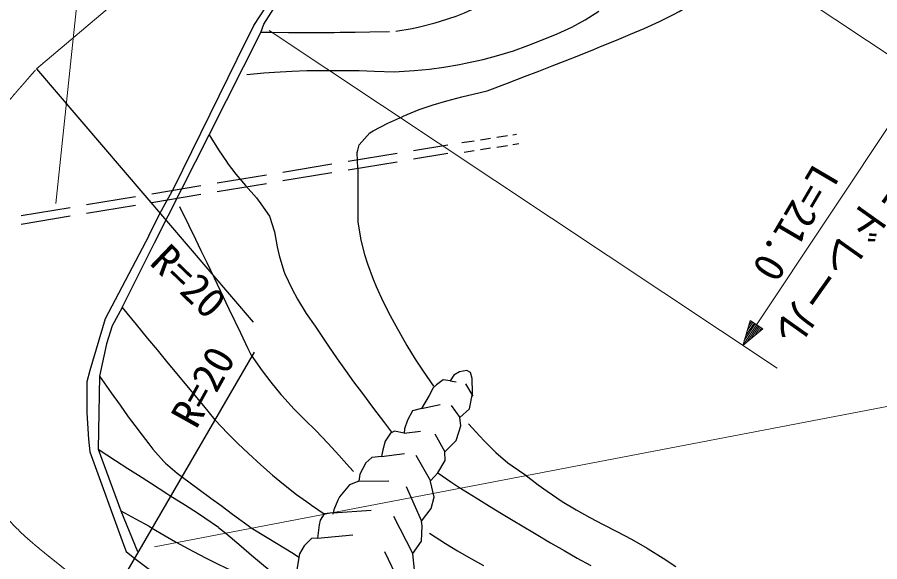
# Model space of a CAD drawing. Units: millimetres, scale not verified. Extents: x 40000 to 680000, y 20000 to 380000.
# Drawn here: x 478206 to 530250, y 277486 to 310352 of the extents above; entities that cross this region are included whole.
import ezdxf
from ezdxf.enums import TextEntityAlignment as Align

# ---------------------------------------------------------------- set-up
doc = ezdxf.new("R2010")
doc.units = ezdxf.units.MM
doc.header["$LTSCALE"] = 1000
doc.linetypes.add('CHAIN', pattern=[18.5, 12, -1.5, 3.5, -1.5])
for name, color, linetype, lineweight in [('M-BGD', 7, 'Continuous', 25), ('M-BMK', 2, 'CHAIN', 13), ('M-BMK-SRVR', 3, 'Continuous', 25), ('M-STR-HTXT', 7, 'Continuous', 13)]:
    doc.layers.add(name, color=color, linetype=linetype, lineweight=lineweight)
doc.styles.add('ＭＳ ゴシック', font='')
doc.styles.get('ＭＳ ゴシック').set_extended_font_data('MS Gothic')

msp = doc.modelspace()

# ---------------------------------------------------------------- linework, layer by layer
at = {"layer": 'M-BGD'}
for p, q in [((492490, 309852), (496893, 316710)), ((493083, 309937), (495115, 313154)), ((491474, 307820), (492490, 309852)), ((492913, 309429), (493083, 309937)), ((489781, 303248), (492913, 309429)), ((487664, 300031), (491474, 307820)), ((486479, 296729), (489781, 303248)), ((505031, 302784), (505772, 302898)), ((506162, 302958), (506771, 303051)), ((507141, 303108), (507780, 303206)), ((508110, 303256), (508335, 303291)), ((502115, 302315), (504198, 302661)), ((506162, 302368), (506771, 302461)), ((507141, 302518), (507780, 302616)), ((508110, 302667), (508473, 302722)), ((498169, 301660), (501129, 302152)), ((502115, 301799), (504198, 302144)), ((505168, 302216), (505772, 302308)), ((494223, 301006), (497183, 301497)), ((498169, 301144), (501129, 301635)), ((490277, 300351), (493237, 300842)), ((494223, 300489), (497183, 300980)), ((490277, 299834), (493237, 300325)), ((486331, 299696), (489291, 300187)), ((486817, 298507), (487664, 300031)), ((482385, 299041), (485345, 299532)), ((486331, 299179), (489291, 299670)), ((478439, 298386), (481399, 298877)), ((482385, 298524), (485345, 299016)), ((478439, 297870), (481399, 298361)), ((486140, 297152), (486817, 298507)), ((486140, 297152), (483515, 292157)), ((484531, 292834), (486479, 296729)), ((484531, 292834), (483939, 291733)), ((483515, 292157), (482584, 289024)), ((483939, 291733), (483600, 290633)), ((483600, 290633), (483177, 288685)), ((482584, 289024), (482415, 288347)), ((482415, 288347), (482415, 286484)), ((483177, 288685), (483092, 284283)), ((504330, 288416), (504686, 288349)), ((505256, 288235), (505703, 287476)), ((502600, 286732), (503732, 286971)), ((504390, 286910), (504907, 286190)), ((482415, 286484), (482499, 284875)), ((501558, 285242), (502541, 285367)), ((503412, 285214), (504005, 284113)), ((503412, 285214), (504005, 284113)), ((482499, 284875), (482584, 284113)), ((483092, 284283), (484447, 280557)), ((482584, 284113), (484616, 278525)), ((500178, 283845), (501567, 284022)), ((502260, 283912), (503135, 282368)), ((498814, 282348), (500630, 282366)), ((501677, 282025), (502593, 279932)), ((484447, 280557), (485463, 278102)), ((497239, 280433), (499555, 280607)), ((502072, 277985), (500931, 280215)), ((496314, 278914), (498464, 279106)), ((484616, 278525), (484785, 278102)), ((484785, 278102), (485293, 277679)), ((501422, 275924), (500389, 278077)), ((485293, 277679), (486987, 276409))]:
    msp.add_line(p, q, dxfattribs=at)
for points in [[(501041, 309513), (502034, 309672), (502481, 309767), (503429, 310008), (503751, 310106), (504683, 310413), (505190, 310614), (506082, 311016), (506460, 311207), (507362, 311678), (508179, 312147), (508577, 312392), (509432, 312947), (510190, 313500), (510609, 313831), (511362, 314474), (511963, 315017), (512738, 315722), (513379, 316331), (513979, 316927), (514631, 317592), (515427, 318410), (515815, 318808)], [(506559, 305913), (507789, 306380), (508811, 306768), (509689, 307103), (510487, 307410), (511268, 307716), (512097, 308048), (513038, 308432), (513403, 308582), (514358, 308975), (515212, 309331), (516027, 309683), (516954, 310094), (517805, 310515), (518144, 310699), (518986, 311193), (519329, 311461), (520041, 312132), (520345, 312477), (520853, 313154), (521313, 313974), (521446, 314255)], [(500958, 307064), (502148, 307140), (503085, 307224), (503941, 307338), (504886, 307504), (505262, 307576), (506326, 307806), (507267, 308055), (508144, 308332), (509016, 308647), (509941, 309008), (510778, 309344), (511680, 309759), (512471, 310191), (513306, 310715)], [(500659, 309465), (499472, 309444), (498596, 309431), (497692, 309423), (497331, 309420), (496308, 309414), (495454, 309414), (494576, 309417), (493481, 309425), (492913, 309429)], [(492067, 306889), (493089, 306994), (493723, 307044), (494766, 307106), (495689, 307131), (496685, 307140), (496977, 307143), (497991, 307146), (498842, 307134), (499763, 307107), (500958, 307064)], [(498755, 301216), (498722, 302188), (498749, 302327), (498840, 302655), (499479, 303370), (499687, 303502), (500568, 303968), (501481, 304370), (501490, 304374), (502457, 304776), (503297, 305072), (504120, 305310), (505030, 305539), (506137, 305808), (506559, 305913)], [(489781, 303248), (490343, 302341), (490867, 301575), (490881, 301555), (491389, 300877), (491982, 300200)], [(498755, 301216), (498755, 300095), (498755, 299236), (498755, 298761), (498755, 297999), (498917, 297018), (498925, 296983), (499164, 296030), (499348, 295459), (499674, 294535), (499856, 294104), (500287, 293181), (500718, 292345), (500957, 291903), (501432, 291043), (501719, 290548), (502227, 289714), (502709, 288991), (503327, 288093)], [(491982, 300200), (492647, 299451), (492913, 299099), (493421, 298337), (493739, 297407), (493889, 296500), (494014, 295967), (494290, 295026), (494353, 294866), (494771, 293973), (495115, 293342), (495640, 292479), (496180, 291697), (496385, 291395), (496986, 290500), (497516, 289731), (498011, 289033), (498506, 288352), (499039, 287634), (499644, 286826), (500358, 285874), (500787, 285299)], [(488003, 298930), (488553, 297791), (488955, 296960), (489289, 296269), (489637, 295548), (490083, 294626), (490458, 293850)], [(490458, 293850), (490978, 292762), (491338, 292010), (491675, 291305), (492130, 290355), (492321, 289955)], [(484531, 292834), (485385, 291799), (486072, 290967), (486640, 290279), (487138, 289674), (487618, 289092), (488128, 288474), (488718, 287760), (489436, 286889), (490119, 286061)], [(492321, 289955), (492985, 289018), (493511, 288321), (494121, 287575), (494183, 287500), (494890, 286711), (495550, 286052), (496219, 285404), (496954, 284647), (496977, 284621), (497615, 283925), (498258, 283205), (498501, 282928)], [(505683, 287677), (505656, 288556), (505556, 288909), (505343, 289036), (504890, 288956), (504544, 288749), (504330, 288416)], [(483177, 288685), (483878, 287684), (484409, 286930), (484905, 286243), (485501, 285444), (485547, 285383), (486138, 284603), (486394, 284283), (487045, 283546), (487156, 283436), (487863, 282824), (488172, 282589)], [(504330, 288416), (503911, 288470), (503502, 288168), (503311, 287990), (503071, 287528), (502600, 286732)], [(504907, 286190), (505490, 286711), (505683, 287643), (505683, 287677)], [(502600, 286732), (502058, 286605), (501753, 286022), (501573, 285512), (501558, 285242)], [(490119, 286061), (490914, 285236), (491523, 284626), (492151, 284029), (492910, 283329), (493606, 282719), (494268, 282166), (495058, 281546), (495855, 280979), (495963, 280903), (496723, 280388)], [(504005, 284113), (504683, 284814), (504707, 284858), (504967, 285690), (504907, 286190)], [(505444, 285807), (506110, 285065), (506375, 284791), (507088, 284074), (507813, 283456), (508069, 283267), (508831, 282759)], [(501558, 285242), (500974, 285362), (500734, 285242), (500414, 284773), (500258, 284249), (500178, 283845)], [(483092, 284283), (484138, 283606), (484885, 283122), (485523, 282709), (486243, 282244), (487235, 281602), (487410, 281489)], [(500178, 283845), (499600, 283783), (499249, 283449), (498876, 282779), (498814, 282348)], [(503135, 282368), (503581, 282843), (504024, 283607), (504005, 284113)], [(503581, 282843), (504369, 282318), (504851, 281997)], [(508831, 282759), (509642, 282131), (510185, 281743), (511091, 281126), (511939, 280610), (512754, 280159), (513562, 279740), (514391, 279315), (515266, 278851), (516213, 278312), (516281, 278271), (517177, 277711), (517948, 277194)], [(488172, 282589), (489176, 281851), (489894, 281324), (490506, 280874), (491196, 280367), (492147, 279669), (492321, 279541)], [(498814, 282348), (498248, 282120), (497650, 281400), (497544, 281204), (497319, 280619), (497259, 280364)], [(502593, 279932), (503185, 280702), (503355, 281379), (503151, 282333), (503135, 282368)], [(504851, 281997), (505896, 281340), (506697, 280843), (507418, 280404), (508223, 279922), (508577, 279711), (509527, 279145), (510389, 278635), (511200, 278163), (511996, 277711), (512814, 277260)], [(487410, 281489), (488361, 280899), (489086, 280433), (489527, 280134), (490342, 279565), (490373, 279541), (490792, 279212)], [(484447, 280557), (485338, 280071), (486158, 279624), (486309, 279541)], [(497239, 280433), (496723, 280388), (496481, 279993), (496425, 279707), (496314, 278914)], [(486309, 279541), (487137, 279054), (487749, 278695)], [(492321, 279541), (493294, 278945), (493960, 278538), (494774, 278039), (495177, 277792)], [(502072, 277985), (502593, 278733), (502645, 279662), (502593, 279932)], [(490792, 279212), (491712, 278432), (492349, 277892), (492945, 277387), (493743, 276710), (494099, 276409)], [(503073, 279203), (504039, 278596), (504773, 278151), (505444, 277763), (506332, 277261)], [(487749, 278695), (488806, 278128), (489603, 277708), (490379, 277321), (491051, 277001), (491963, 276551), (492813, 276167), (493337, 275985), (493929, 275816)], [(496314, 278914), (495967, 278892), (495523, 278453), (495239, 277973), (495078, 277017), (495076, 276980)], [(501422, 275924), (502058, 276634), (502174, 276994), (502080, 277961), (502072, 277985)]]:
    msp.add_lwpolyline(points, dxfattribs=at)
at = {"layer": 'M-BMK'}
msp.add_line((479366, 307233), (498054, 323061), dxfattribs=at)
msp.add_open_spline([(481914, 276369), (478999, 278733), (477578, 279604), (475927, 282523), (474955, 284241), (474516, 285286), (473975, 287184), (472947, 290784), (473054, 293029), (473432, 296754), (473639, 298795), (474372, 299832), (475298, 301663), (476514, 304067), (477329, 304890), (479366, 307233)], degree=3, knots=[0, 0, 0, 0, 1, 1, 1, 2, 2, 2, 3, 3, 3, 4, 4, 4, 5, 5, 5, 5], dxfattribs=at)
at = {"layer": 'M-BMK-SRVR'}
for p, q in [((479366, 307233), (492439, 291952)), ((483942, 275350), (492528, 290145))]:
    msp.add_line(p, q, dxfattribs=at)
at = {"layer": 'M-STR-HTXT'}
for p, q in [((509223, 322421), (534847, 305382)), ((493408, 309544), (524060, 289161)), ((522814, 291791), (531939, 305514)), ((521983, 290542), (522439, 292040)), ((522348, 291740), (522514, 291990)), ((523189, 291542), (522439, 292040)), ((521983, 290542), (522814, 291791)), ((521983, 290542), (523189, 291542)), ((522739, 291841), (522075, 290841)), ((522166, 291141), (522664, 291890)), ((522889, 291741), (522224, 290742)), ((522589, 291940), (522257, 291441)), ((522465, 290942), (522964, 291691)), ((523039, 291641), (522707, 291142)), ((522948, 291342), (523114, 291591)), ((486484, 278391), (537800, 288213))]:
    msp.add_line(p, q, dxfattribs=at)
msp.add_lwpolyline([(528389, 341248), (484959, 341171), (480530, 299113)], dxfattribs=at)

# ---------------------------------------------------------------- texts
at = {"layer": 'M-BMK-SRVR', "style": 'ＭＳ ゴシック'}
for rotation, p in [(316.232, (487536, 293357)), (60.866, (490696, 287340))]:
    msp.add_text('R=20', height=1833, rotation=rotation, dxfattribs=at).set_placement(p, align=Align.BOTTOM_CENTER)
at = {"layer": 'M-STR-HTXT', "style": 'ＭＳ ゴシック'}
for s, rotation, p in [('ガードレール', 234.664, (527622, 297793)), ('L=21.0', 239.558, (523918, 298660))]:
    msp.add_text(s, height=1833, rotation=rotation, dxfattribs=at).set_placement(p, align=Align.BOTTOM_CENTER)

doc.saveas('drawing.dxf')
